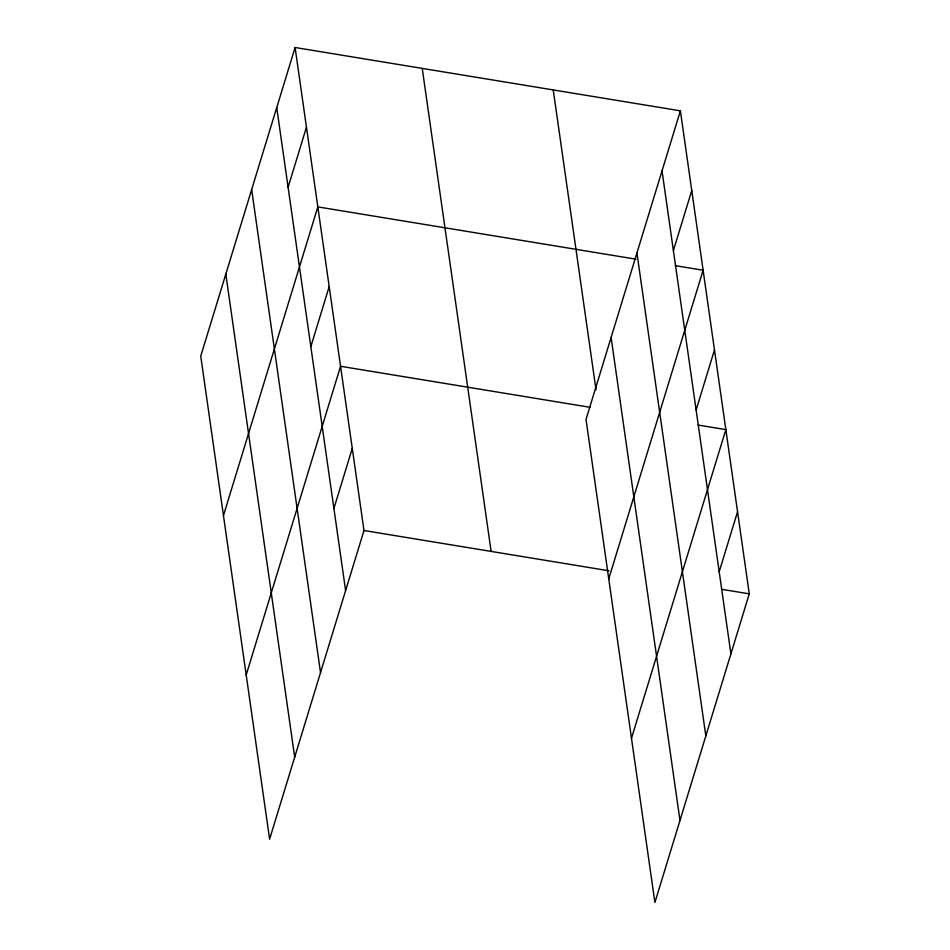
<?xml version="1.0" encoding="UTF-8"?>
<svg xmlns="http://www.w3.org/2000/svg" width="950" height="950" viewBox="0 0 950 950"><rect width="100%" height="100%" fill="white"/><g stroke="black" fill="none" stroke-linecap="round" stroke-linejoin="round"><path stroke-width="1.43" d="M295.094 47.5L200.735 356.155L269.61 839.171L363.981 530.516L295.094 47.5L680.39 110.829L749.265 593.845L654.906 902.5L586.019 419.484L680.39 110.829M288.099 187.257L306.458 127.193M223.464 515.553L317.822 206.898L635.894 259.172M310.828 346.655L329.187 286.591M246.192 674.939L340.563 366.284L589.974 407.289M333.901 508.464L352.272 448.4M673.396 250.586L691.754 190.534M608.748 578.883L703.119 270.228L675.355 265.668M696.124 409.984L714.483 349.921M631.489 738.281L725.847 429.626L698.084 425.054M719.197 571.793L737.556 511.729M363.981 530.516L609.021 570.796M721.501 589.285L749.265 593.845M662.031 170.893L730.906 653.909M636.939 252.926L705.826 735.941M611.099 337.452L679.986 820.467M553.244 89.929L596.018 389.88M422.239 68.4L491.126 551.416M276.735 107.564L345.61 590.567M251.655 189.596L320.53 672.612M225.815 274.123L294.69 757.126"/></g></svg>
